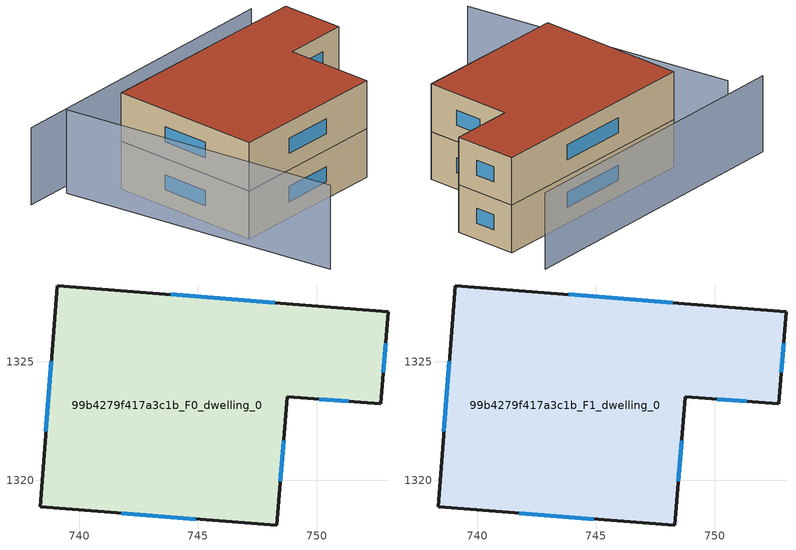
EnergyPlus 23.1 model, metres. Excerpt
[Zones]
99b4279f417a3c1b_F0_dwelling_0
 floor ground (EU_floor_Construction): 753,1327.11 752.69,1323.22 748.75,1323.53 748.32,1318.11 738.35,1318.89 739.09,1328.2 z0
 wall outside (EU_wall_Construction): 748.75,1323.53 752.69,1323.22 753,1327.11 739.09,1328.2 738.35,1318.89 748.32,1318.11 748.75,1323.53 z0:3
 window (EU_Window_Construction): 750.1,1323.42 751.34,1323.32 / 748.47,1319.96 748.6,1321.67 / 741.76,1318.62 744.91,1318.37 / 738.83,1325.02 738.6,1322.08 / 748.23,1327.48 743.85,1327.83 / 752.79,1324.55 752.89,1325.78 z1.03:1.97
99b4279f417a3c1b_F1_dwelling_0
 floor to 99b4279f417a3c1b_F0_dwelling_0 (EU_floor_Construction): 753,1327.11 752.69,1323.22 748.75,1323.53 748.32,1318.11 738.35,1318.89 739.09,1328.2 z3
 wall outside (EU_wall_Construction): 748.75,1323.53 752.69,1323.22 753,1327.11 739.09,1328.2 738.35,1318.89 748.32,1318.11 748.75,1323.53 z3:6
 window (EU_Window_Construction): 750.1,1323.42 751.34,1323.32 / 748.47,1319.96 748.6,1321.67 / 741.76,1318.62 744.91,1318.37 / 738.83,1325.02 738.6,1322.08 / 748.23,1327.48 743.85,1327.83 / 752.79,1324.55 752.89,1325.78 z4.03:4.97
 roof outside (EU_roof_Construction): 748.32,1318.11 748.75,1323.53 752.69,1323.22 753,1327.11 739.09,1328.2 738.35,1318.89 z6
shading: 736.92,1330.36 738.1,1313.14 z0:5.2; 753.48,1329.8 734.62,1331.12 z0:4.8
[Building]
EU S2 Campaign: North Axis=0; Terrain=City; Solar Distribution=FullExterior
[Site:Location]
Cape.Town.Intl.AP: Latitude=-33.965; Longitude=18.602; Time Zone=2; Elevation=46
[SizingPeriod:WeatherFileDays]
AnnualSizingPeriod: Begin Month=1; Begin Day of Month=1; End Month=12; End Day of Month=31; Day of Week for Start Day=Monday; Use Weather File Daylight Saving Period=No; Use Weather File Rain and Snow Indicators=No
[MATERIAL]
EU_InternalMass_Material: Roughness=MediumRough; Thickness=0.1; Conductivity=1; Density=1800; Specific Heat=900; Thermal Absorptance=0.9; Solar Absorptance=0.7; Visible Absorptance=0.7
[MATERIAL:NOMASS] Roughness=MediumRough; Thermal Absorptance=0.9; Solar Absorptance=0.7; Visible Absorptance=0.7
Name | Thermal Resistance
EU_wall_NoMass | 0.493876
EU_roof_NoMass | 0.449382
EU_floor_NoMass | 1.25
[WINDOWMATERIAL:SIMPLEGLAZINGSYSTEM]
EU_Window_SimpleGlazing: UFactor=4.4; Solar Heat Gain Coefficient=0.85; Visible Transmittance=0.85
[CONSTRUCTION]
EU_wall_Construction: EU_wall_NoMass
EU_roof_Construction: EU_roof_NoMass
EU_floor_Construction: EU_floor_NoMass
EU_Window_Construction: EU_Window_SimpleGlazing
EU_InternalMass_Construction: EU_InternalMass_Material
[ZONE] Type=1; Multiplier=1; Ceiling Height=autocalculate; Volume=326.508; Floor Area=autocalculate; Part of Total Floor Area=Yes
99b4279f417a3c1b_F0_dwelling_0; 99b4279f417a3c1b_F1_dwelling_0
[INTERNALMASS] Construction=EU_InternalMass_Construction; Surface Area=108.836
Name | Zone or ZoneList
99b4279f417a3c1b_F0_dwelling_0_EU_InternalMass | 99b4279f417a3c1b_F0_dwelling_0
99b4279f417a3c1b_F1_dwelling_0_EU_InternalMass | 99b4279f417a3c1b_F1_dwelling_0
[OTHEREQUIPMENT] Fuel Type=Electricity; Design Level Calculation Method=Watts/Area; Power per Zone Floor Area=1; Fraction Latent=0; Fraction Radiant=0; Fraction Lost=0; Carbon Dioxide Generation Rate=0; EndUse Subcategory=EU_Step8_InternalGains
Name | Zone or ZoneList or Space or SpaceList | Schedule
EU_Step8_InternalGain_99b4279f417a3c1b_F0_dwelling_0_f000 | 99b4279f417a3c1b_F0_dwelling_0 | EU_Step8_GainSchedule_99b4279f417a3c1b_F0_dwelling_0_f000
EU_Step8_InternalGain_99b4279f417a3c1b_F1_dwelling_0_f000 | 99b4279f417a3c1b_F1_dwelling_0 | EU_Step8_GainSchedule_99b4279f417a3c1b_F1_dwelling_0_f000
[ZONEVENTILATION:DESIGNFLOWRATE] Schedule=EU_AlwaysOn; Design Flow Rate Calculation Method=AirChanges/Hour; Air Changes per Hour=0.64; Ventilation Type=Natural; Fan Pressure Rise=0; Fan Total Efficiency=1; Constant Term Coefficient=1; Temperature Term Coefficient=0; Velocity Term Coefficient=0; Velocity Squared Term Coefficient=0; Minimum Indoor Temperature=-100; Maximum Indoor Temperature=100; Delta Temperature=-100; Minimum Outdoor Temperature=-100; Maximum Outdoor Temperature=100; Maximum Wind Speed=40
Name | Zone or ZoneList or Space or SpaceList
EU_ConstantAir_99b4279f417a3c1b_F0_dwelling_0 | 99b4279f417a3c1b_F0_dwelling_0
EU_ConstantAir_99b4279f417a3c1b_F1_dwelling_0 | 99b4279f417a3c1b_F1_dwelling_0
[HVACTEMPLATE:THERMOSTAT] Constant Heating Setpoint=20; Constant Cooling Setpoint=50
EU_HeatOnly_99b4279f417a3c1b_F0_dwelling_0; EU_HeatOnly_99b4279f417a3c1b_F1_dwelling_0
[HVACTEMPLATE:ZONE:IDEALLOADSAIRSYSTEM] System Availability Schedule=EU_AlwaysOn; Maximum Heating Supply Air Temperature=50; Minimum Cooling Supply Air Temperature=13; Maximum Heating Supply Air Humidity Ratio=0.0156; Minimum Cooling Supply Air Humidity Ratio=0.0077; Heating Limit=NoLimit; Cooling Limit=NoLimit; Heating Availability Schedule=EU_AlwaysOn; Cooling Availability Schedule=EU_CoolingOff; Dehumidification Control Type=ConstantSensibleHeatRatio; Cooling Sensible Heat Ratio=0.7; Dehumidification Setpoint=60; Humidification Control Type=None; Humidification Setpoint=30; Outdoor Air Method=None; Outdoor Air Flow Rate per Person=0.00944; Outdoor Air Flow Rate per Zone Floor Area=0; Outdoor Air Flow Rate per Zone=0; Demand Controlled Ventilation Type=None; Outdoor Air Economizer Type=NoEconomizer; Heat Recovery Type=None; Sensible Heat Recovery Effectiveness=0.7; Latent Heat Recovery Effectiveness=0.65
Name | Template Thermostat
99b4279f417a3c1b_F0_dwelling_0 | EU_HeatOnly_99b4279f417a3c1b_F0_dwelling_0
99b4279f417a3c1b_F1_dwelling_0 | EU_HeatOnly_99b4279f417a3c1b_F1_dwelling_0
[SIZING:ZONE] Zone Cooling Design Supply Air Temperature Input Method=SupplyAirTemperature; Zone Cooling Design Supply Air Temperature=13; Zone Heating Design Supply Air Temperature Input Method=SupplyAirTemperature; Zone Heating Design Supply Air Temperature=50; Zone Cooling Design Supply Air Humidity Ratio=0.008; Zone Heating Design Supply Air Humidity Ratio=0.008; Cooling Design Air Flow Method=DesignDay; Cooling Design Air Flow Rate=0; Cooling Minimum Air Flow per Zone Floor Area=0.000762; Cooling Minimum Air Flow=0; Cooling Minimum Air Flow Fraction=0.2; Heating Design Air Flow Method=DesignDay; Heating Design Air Flow Rate=0; Heating Maximum Air Flow per Zone Floor Area=0.002032; Heating Maximum Air Flow=0.141576; Heating Maximum Air Flow Fraction=0.3; Account for Dedicated Outdoor Air System=No; Dedicated Outdoor Air System Control Strategy=NeutralSupplyAir; Dedicated Outdoor Air Low Setpoint Temperature for Design=autosize; Dedicated Outdoor Air High Setpoint Temperature for Design=autosize; Zone Load Sizing Method=Sensible Load Only No Latent Load; Zone Latent Cooling Design Supply Air Humidity Ratio Input Method=HumidityRatioDifference; Zone Cooling Design Supply Air Humidity Ratio Difference=0.005; Zone Latent Heating Design Supply Air Humidity Ratio Input Method=HumidityRatioDifference; Zone Humidification Design Supply Air Humidity Ratio Difference=0.005
99b4279f417a3c1b_F0_dwelling_0; 99b4279f417a3c1b_F1_dwelling_0
[SCHEDULE:CONSTANT]
Name | Hourly Value
EU_AlwaysOn | 1
EU_CoolingOff | 0
[SCHEDULE:FILE] Column Number=1; Rows to Skip at Top=0; Number of Hours of Data=8760; Column Separator=Comma; Interpolate to Timestep=No; Minutes per Item=60; Adjust Schedule for Daylight Savings=Yes
Name | File
EU_Step8_GainSchedule_99b4279f417a3c1b_F0_dwelling_0_f000 | ../../schedules/99b4279f417a3c1b/99b4279f417a3c1b_F0_dwelling_0_f000_gain.csv
EU_Step8_GainSchedule_99b4279f417a3c1b_F1_dwelling_0_f000 | ../../schedules/99b4279f417a3c1b/99b4279f417a3c1b_F1_dwelling_0_f000_gain.csv
